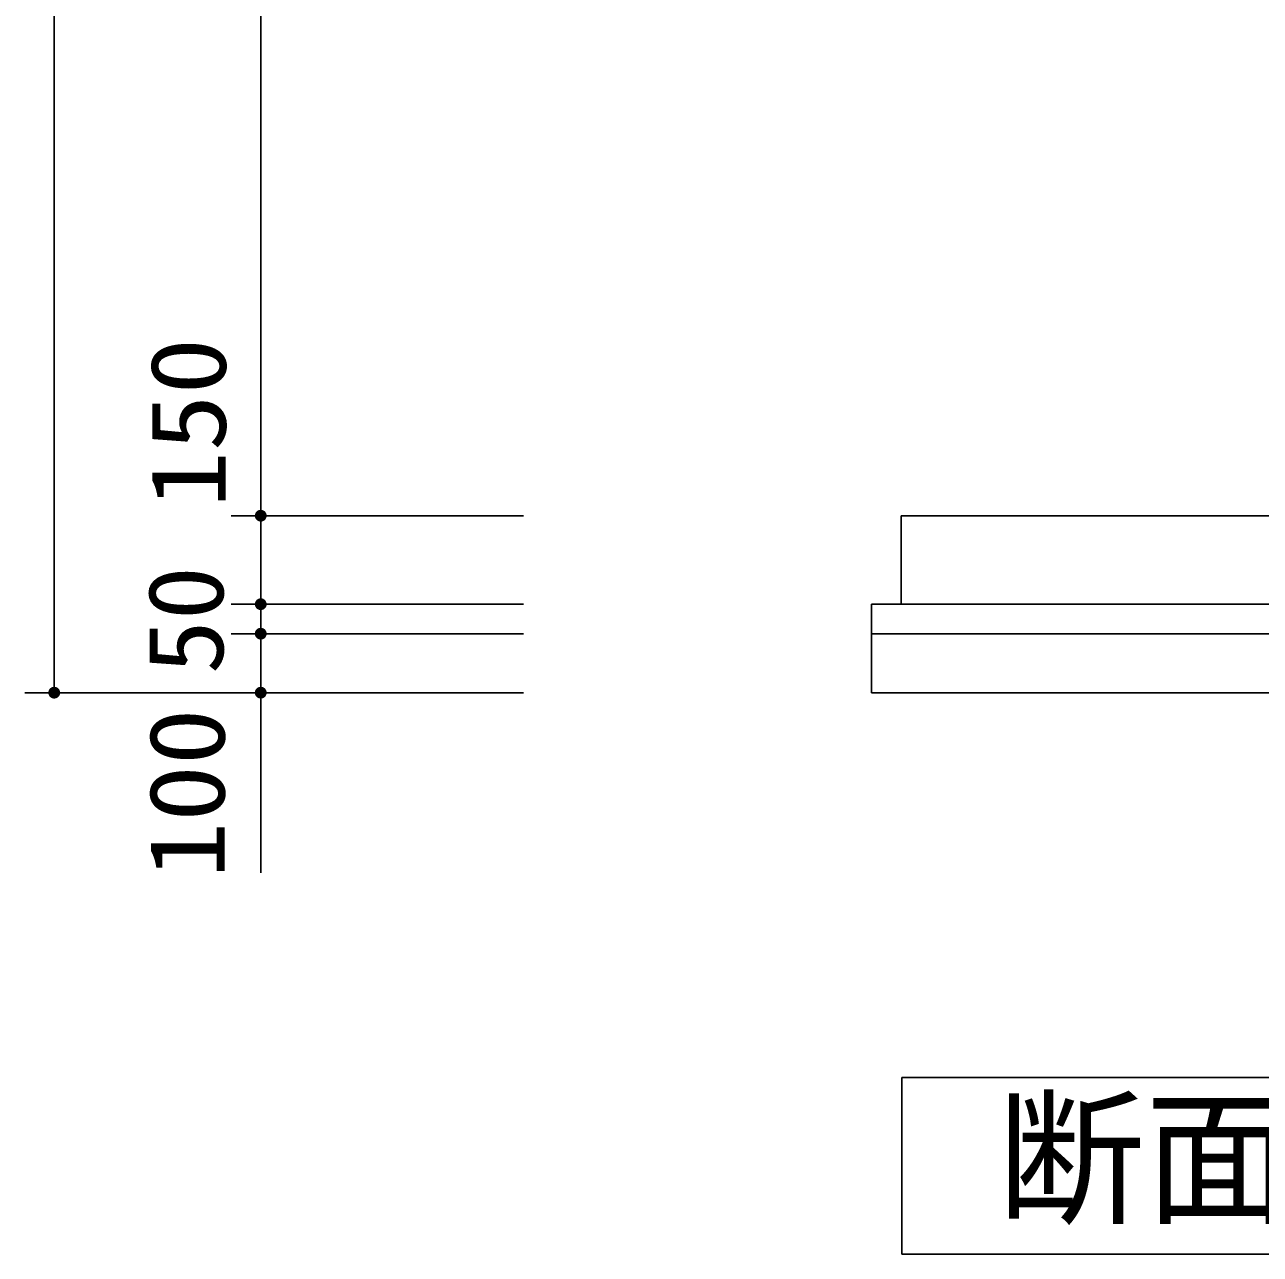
# Model space of a CAD drawing. Units: millimetres, scale not verified. Extents: x -14850 to 14850, y -10500 to 10500.
# Drawn here: x -2002 to 92, y -1730 to 354 of the extents above; entities that cross this region are included whole.
import ezdxf
from ezdxf.enums import TextEntityAlignment as Align

# ---------------------------------------------------------------- set-up
doc = ezdxf.new("R2010")
doc.units = ezdxf.units.MM
doc.header["$LTSCALE"] = 50
for name, color, linetype, lineweight in [('0-2_水管', 3, 'Continuous', 25), ('0-3_機器', 7, 'Continuous', 25), ('0-4_製作', 5, 'Continuous', 25)]:
    doc.layers.add(name, color=color, linetype=linetype, lineweight=lineweight)
doc.styles.add('ＭＳ ゴシック', font='')
doc.styles.get('ＭＳ ゴシック').set_extended_font_data('MS Gothic')

msp = doc.modelspace()

# ---------------------------------------------------------------- linework, layer by layer
at = {"layer": '0-2_水管'}
for p, q in [((-515.48, -1430.2), (2044.53, -1430.2)), ((-515.48, -1730.2), (-515.48, -1430.2)), ((-515.48, -1730.2), (2044.53, -1730.2))]:
    msp.add_line(p, q, dxfattribs=at)
at = {"layer": '0-3_機器', "color": 2}
for p, q in [((-516.93, -478.05), (2083.07, -478.05)), ((-516.93, -628.05), (-516.93, -478.05)), ((2133.07, -628.05), (-566.93, -628.05)), ((-566.93, -778.05), (-566.93, -628.05)), ((2133.07, -678.05), (-566.93, -678.05)), ((2133.07, -778.05), (-566.93, -778.05))]:
    msp.add_line(p, q, dxfattribs=at)
at = {"layer": '0-4_製作', "color": 2}
for p, q in [((-1952.09, -778.05), (-1952.09, 2301.95)), ((-1602.09, 2181.95), (-1602.09, -478.05)), ((-1652.09, -478.05), (-1156.78, -478.05)), ((-1602.09, -478.05), (-1602.09, -628.05)), ((-1652.09, -628.05), (-1156.78, -628.05)), ((-1602.09, -628.05), (-1602.09, -678.05)), ((-1652.09, -678.05), (-1156.78, -678.05)), ((-1602.09, -678.05), (-1602.09, -778.05)), ((-2002.09, -778.05), (-1602.09, -778.05)), ((-1652.09, -778.05), (-1156.78, -778.05)), ((-1602.09, -778.05), (-1602.09, -1083.3))]:
    msp.add_line(p, q, dxfattribs=at)
at = {"layer": '0-4_製作'}
for points in [[(-1612.07, -477.42), (-1602.09, -478.05), (-1612.09, -478.05)], [(-1612.09, -478.05), (-1610.85, -482.87), (-1612.01, -479.3)], [(-1612.09, -478.05), (-1610.18, -483.93), (-1610.85, -482.87)], [(-1602.09, -478.05), (-1610.18, -483.93), (-1612.09, -478.05)], [(-1611.91, -476.18), (-1602.09, -478.05), (-1612.07, -477.42)], [(-1612.01, -479.3), (-1611.38, -481.73), (-1611.77, -480.54)], [(-1612.01, -479.3), (-1610.85, -482.87), (-1611.38, -481.73)], [(-1611.6, -474.96), (-1602.09, -478.05), (-1611.91, -476.18)], [(-1611.13, -473.79), (-1602.09, -478.05), (-1611.6, -474.96)], [(-1610.53, -472.69), (-1602.09, -478.05), (-1611.13, -473.79)], [(-1609.79, -471.68), (-1602.09, -478.05), (-1610.53, -472.69)], [(-1602.09, -478.05), (-1609.38, -484.9), (-1610.18, -483.93)], [(-1608.93, -470.76), (-1602.09, -478.05), (-1609.79, -471.68)], [(-1602.09, -478.05), (-1608.46, -485.76), (-1609.38, -484.9)], [(-1607.96, -469.96), (-1602.09, -478.05), (-1608.93, -470.76)], [(-1602.09, -478.05), (-1607.44, -486.49), (-1608.46, -485.76)], [(-1606.9, -469.29), (-1602.09, -478.05), (-1607.96, -469.96)], [(-1602.09, -478.05), (-1606.34, -487.1), (-1607.44, -486.49)], [(-1605.77, -468.75), (-1602.09, -478.05), (-1606.9, -469.29)], [(-1602.09, -478.05), (-1605.18, -487.56), (-1606.34, -487.1)], [(-1604.57, -468.36), (-1602.09, -478.05), (-1605.77, -468.75)], [(-1602.09, -478.05), (-1603.96, -487.87), (-1605.18, -487.56)], [(-1604.57, -468.36), (-1602.09, -468.05), (-1602.09, -478.05)], [(-1603.34, -468.13), (-1602.09, -468.05), (-1604.57, -468.36)], [(-1602.09, -478.05), (-1602.71, -488.03), (-1603.96, -487.87)], [(-1602.09, -478.05), (-1602.09, -488.05), (-1602.71, -488.03)], [(-1602.09, -468.05), (-1592.09, -478.05), (-1602.09, -478.05)], [(-1601.46, -468.07), (-1592.09, -478.05), (-1602.09, -468.05)], [(-1602.09, -478.05), (-1600.83, -487.97), (-1602.09, -488.05)], [(-1602.09, -478.05), (-1599.6, -487.74), (-1600.83, -487.97)], [(-1602.09, -478.05), (-1598.4, -487.35), (-1599.6, -487.74)], [(-1592.09, -478.05), (-1598.4, -487.35), (-1602.09, -478.05)], [(-1600.21, -468.23), (-1592.09, -478.05), (-1601.46, -468.07)], [(-1599, -468.54), (-1592.09, -478.05), (-1600.21, -468.23)], [(-1597.83, -469), (-1592.09, -478.05), (-1599, -468.54)], [(-1592.09, -478.05), (-1597.27, -486.81), (-1598.4, -487.35)], [(-1596.73, -469.61), (-1592.09, -478.05), (-1597.83, -469)], [(-1592.09, -478.05), (-1596.21, -486.14), (-1597.27, -486.81)], [(-1595.71, -470.35), (-1592.09, -478.05), (-1596.73, -469.61)], [(-1592.09, -478.05), (-1595.24, -485.34), (-1596.21, -486.14)], [(-1594.8, -471.21), (-1592.09, -478.05), (-1595.71, -470.35)], [(-1592.09, -478.05), (-1594.38, -484.42), (-1595.24, -485.34)], [(-1594, -472.17), (-1592.09, -478.05), (-1594.8, -471.21)], [(-1592.09, -478.05), (-1593.64, -483.41), (-1594.38, -484.42)], [(-1593.32, -473.23), (-1592.09, -478.05), (-1594, -472.17)], [(-1592.09, -478.05), (-1593.04, -482.31), (-1593.64, -483.41)], [(-1593.32, -473.23), (-1592.16, -476.8), (-1592.09, -478.05)], [(-1592.79, -474.37), (-1592.16, -476.8), (-1593.32, -473.23)], [(-1592.09, -478.05), (-1592.57, -481.14), (-1593.04, -482.31)], [(-1592.79, -474.37), (-1592.4, -475.56), (-1592.16, -476.8)], [(-1592.09, -478.05), (-1592.26, -479.92), (-1592.57, -481.14)], [(-1592.09, -478.05), (-1592.11, -478.68), (-1592.26, -479.92)], [(-1612.07, -627.42), (-1602.09, -628.05), (-1612.09, -628.05)], [(-1612.09, -628.05), (-1610.18, -633.93), (-1612.01, -629.3)], [(-1612.09, -628.05), (-1609.38, -634.9), (-1610.18, -633.93)], [(-1602.09, -628.05), (-1609.38, -634.9), (-1612.09, -628.05)], [(-1611.91, -626.18), (-1602.09, -628.05), (-1612.07, -627.42)], [(-1611.6, -624.96), (-1602.09, -628.05), (-1611.91, -626.18)], [(-1611.13, -623.79), (-1602.09, -628.05), (-1611.6, -624.96)], [(-1610.53, -622.69), (-1602.09, -628.05), (-1611.13, -623.79)], [(-1609.79, -621.68), (-1602.09, -628.05), (-1610.53, -622.69)], [(-1608.93, -620.76), (-1602.09, -628.05), (-1609.79, -621.68)], [(-1602.09, -628.05), (-1608.46, -635.76), (-1609.38, -634.9)], [(-1607.96, -619.96), (-1602.09, -628.05), (-1608.93, -620.76)], [(-1602.09, -628.05), (-1607.44, -636.49), (-1608.46, -635.76)], [(-1606.9, -619.29), (-1602.09, -628.05), (-1607.96, -619.96)], [(-1602.09, -628.05), (-1606.34, -637.1), (-1607.44, -636.49)], [(-1605.77, -618.75), (-1602.09, -628.05), (-1606.9, -619.29)], [(-1602.09, -628.05), (-1605.18, -637.56), (-1606.34, -637.1)], [(-1604.57, -618.36), (-1602.09, -628.05), (-1605.77, -618.75)], [(-1602.09, -628.05), (-1603.96, -637.87), (-1605.18, -637.56)], [(-1604.57, -618.36), (-1602.09, -618.05), (-1602.09, -628.05)], [(-1603.34, -618.13), (-1602.09, -618.05), (-1604.57, -618.36)], [(-1602.09, -628.05), (-1602.71, -638.03), (-1603.96, -637.87)], [(-1602.09, -628.05), (-1602.09, -638.05), (-1602.71, -638.03)], [(-1602.09, -618.05), (-1592.09, -628.05), (-1602.09, -628.05)], [(-1601.46, -618.07), (-1592.09, -628.05), (-1602.09, -618.05)], [(-1602.09, -628.05), (-1600.83, -637.97), (-1602.09, -638.05)], [(-1602.09, -628.05), (-1599.6, -637.74), (-1600.83, -637.97)], [(-1602.09, -628.05), (-1598.4, -637.35), (-1599.6, -637.74)], [(-1592.09, -628.05), (-1598.4, -637.35), (-1602.09, -628.05)], [(-1600.21, -618.23), (-1592.09, -628.05), (-1601.46, -618.07)], [(-1599, -618.54), (-1592.09, -628.05), (-1600.21, -618.23)], [(-1597.83, -619), (-1592.09, -628.05), (-1599, -618.54)], [(-1592.09, -628.05), (-1597.27, -636.81), (-1598.4, -637.35)], [(-1596.73, -619.61), (-1592.09, -628.05), (-1597.83, -619)], [(-1592.09, -628.05), (-1596.21, -636.14), (-1597.27, -636.81)], [(-1595.71, -620.34), (-1592.09, -628.05), (-1596.73, -619.61)], [(-1592.09, -628.05), (-1595.24, -635.34), (-1596.21, -636.14)], [(-1594.8, -621.2), (-1592.09, -628.05), (-1595.71, -620.34)], [(-1592.09, -628.05), (-1594.38, -634.42), (-1595.24, -635.34)], [(-1594, -622.17), (-1592.09, -628.05), (-1594.8, -621.2)], [(-1592.09, -628.05), (-1593.64, -633.41), (-1594.38, -634.42)], [(-1594, -622.17), (-1592.16, -626.8), (-1592.09, -628.05)], [(-1593.32, -623.23), (-1592.16, -626.8), (-1594, -622.17)], [(-1592.09, -628.05), (-1593.04, -632.31), (-1593.64, -633.41)], [(-1593.32, -623.23), (-1592.4, -625.56), (-1592.16, -626.8)], [(-1592.79, -624.37), (-1592.4, -625.56), (-1593.32, -623.23)], [(-1592.09, -628.05), (-1592.57, -631.14), (-1593.04, -632.31)], [(-1592.09, -628.05), (-1592.26, -629.92), (-1592.57, -631.14)], [(-1592.09, -628.05), (-1592.11, -628.68), (-1592.26, -629.92)], [(-1612.01, -629.3), (-1610.85, -632.87), (-1611.77, -630.54)], [(-1612.01, -629.3), (-1610.18, -633.93), (-1610.85, -632.87)], [(-1611.77, -630.54), (-1610.85, -632.87), (-1611.38, -631.73)], [(-1607.96, -669.96), (-1602.09, -678.05), (-1608.93, -670.76)], [(-1606.9, -669.29), (-1602.09, -678.05), (-1607.96, -669.96)], [(-1605.77, -668.75), (-1602.09, -678.05), (-1606.9, -669.29)], [(-1605.77, -668.75), (-1602.09, -668.05), (-1602.09, -678.05)], [(-1604.57, -668.36), (-1602.09, -668.05), (-1605.77, -668.75)], [(-1603.34, -668.13), (-1602.09, -668.05), (-1604.57, -668.36)], [(-1602.09, -668.05), (-1592.09, -678.05), (-1602.09, -678.05)], [(-1601.46, -668.07), (-1592.09, -678.05), (-1602.09, -668.05)], [(-1600.21, -668.23), (-1592.09, -678.05), (-1601.46, -668.07)], [(-1599, -668.54), (-1592.09, -678.05), (-1600.21, -668.23)], [(-1597.83, -669), (-1592.09, -678.05), (-1599, -668.54)], [(-1596.73, -669.61), (-1592.09, -678.05), (-1597.83, -669)], [(-1595.71, -670.34), (-1592.09, -678.05), (-1596.73, -669.61)], [(-1612.07, -677.42), (-1602.09, -678.05), (-1612.09, -678.05)], [(-1612.09, -678.05), (-1609.38, -684.9), (-1612.01, -679.3)], [(-1612.09, -678.05), (-1608.46, -685.76), (-1609.38, -684.9)], [(-1602.09, -678.05), (-1608.46, -685.76), (-1612.09, -678.05)], [(-1611.91, -676.18), (-1602.09, -678.05), (-1612.07, -677.42)], [(-1612.01, -679.3), (-1610.18, -683.93), (-1611.77, -680.54)], [(-1612.01, -679.3), (-1609.38, -684.9), (-1610.18, -683.93)], [(-1611.6, -674.96), (-1602.09, -678.05), (-1611.91, -676.18)], [(-1611.77, -680.54), (-1610.85, -682.87), (-1611.38, -681.73)], [(-1611.77, -680.54), (-1610.18, -683.93), (-1610.85, -682.87)], [(-1611.13, -673.79), (-1602.09, -678.05), (-1611.6, -674.96)], [(-1610.53, -672.69), (-1602.09, -678.05), (-1611.13, -673.79)], [(-1609.79, -671.68), (-1602.09, -678.05), (-1610.53, -672.69)], [(-1608.93, -670.76), (-1602.09, -678.05), (-1609.79, -671.68)], [(-1602.09, -678.05), (-1607.44, -686.49), (-1608.46, -685.76)], [(-1602.09, -678.05), (-1606.34, -687.1), (-1607.44, -686.49)], [(-1602.09, -678.05), (-1605.18, -687.56), (-1606.34, -687.1)], [(-1602.09, -678.05), (-1603.96, -687.87), (-1605.18, -687.56)], [(-1602.09, -678.05), (-1602.71, -688.03), (-1603.96, -687.87)], [(-1602.09, -678.05), (-1602.09, -688.05), (-1602.71, -688.03)], [(-1602.09, -678.05), (-1600.83, -687.97), (-1602.09, -688.05)], [(-1602.09, -678.05), (-1599.6, -687.74), (-1600.83, -687.97)], [(-1602.09, -678.05), (-1598.4, -687.35), (-1599.6, -687.74)], [(-1602.09, -678.05), (-1597.27, -686.81), (-1598.4, -687.35)], [(-1592.09, -678.05), (-1597.27, -686.81), (-1602.09, -678.05)], [(-1592.09, -678.05), (-1596.21, -686.14), (-1597.27, -686.81)], [(-1592.09, -678.05), (-1595.24, -685.34), (-1596.21, -686.14)], [(-1594.8, -671.2), (-1592.09, -678.05), (-1595.71, -670.34)], [(-1592.09, -678.05), (-1594.38, -684.42), (-1595.24, -685.34)], [(-1594.8, -671.2), (-1592.16, -676.8), (-1592.09, -678.05)], [(-1594, -672.17), (-1592.16, -676.8), (-1594.8, -671.2)], [(-1592.09, -678.05), (-1593.64, -683.41), (-1594.38, -684.42)], [(-1594, -672.17), (-1592.4, -675.56), (-1592.16, -676.8)], [(-1593.32, -673.23), (-1592.4, -675.56), (-1594, -672.17)], [(-1592.09, -678.05), (-1593.04, -682.31), (-1593.64, -683.41)], [(-1593.32, -673.23), (-1592.79, -674.37), (-1592.4, -675.56)], [(-1592.09, -678.05), (-1592.57, -681.14), (-1593.04, -682.31)], [(-1592.09, -678.05), (-1592.26, -679.92), (-1592.57, -681.14)], [(-1592.09, -678.05), (-1592.11, -678.68), (-1592.26, -679.92)], [(-1961.13, -773.79), (-1952.09, -778.05), (-1961.6, -774.96)], [(-1960.53, -772.69), (-1952.09, -778.05), (-1961.13, -773.79)], [(-1959.79, -771.68), (-1952.09, -778.05), (-1960.53, -772.69)], [(-1958.93, -770.76), (-1952.09, -778.05), (-1959.79, -771.68)], [(-1957.96, -769.96), (-1952.09, -778.05), (-1958.93, -770.76)], [(-1956.9, -769.29), (-1952.09, -778.05), (-1957.96, -769.96)], [(-1955.77, -768.75), (-1952.09, -778.05), (-1956.9, -769.29)], [(-1954.57, -768.36), (-1952.09, -778.05), (-1955.77, -768.75)], [(-1954.57, -768.36), (-1952.09, -768.05), (-1952.09, -778.05)], [(-1953.34, -768.13), (-1952.09, -768.05), (-1954.57, -768.36)], [(-1952.09, -768.05), (-1942.09, -778.05), (-1952.09, -778.05)], [(-1951.46, -768.07), (-1942.09, -778.05), (-1952.09, -768.05)], [(-1950.21, -768.23), (-1942.09, -778.05), (-1951.46, -768.07)], [(-1949, -768.54), (-1942.09, -778.05), (-1950.21, -768.23)], [(-1947.83, -769), (-1942.09, -778.05), (-1949, -768.54)], [(-1946.73, -769.61), (-1942.09, -778.05), (-1947.83, -769)], [(-1945.71, -770.34), (-1942.09, -778.05), (-1946.73, -769.61)], [(-1944.8, -771.2), (-1942.09, -778.05), (-1945.71, -770.34)], [(-1944.8, -771.2), (-1942.16, -776.8), (-1942.09, -778.05)], [(-1944, -772.17), (-1942.16, -776.8), (-1944.8, -771.2)], [(-1944, -772.17), (-1942.4, -775.56), (-1942.16, -776.8)], [(-1943.32, -773.23), (-1942.4, -775.56), (-1944, -772.17)], [(-1943.32, -773.23), (-1942.79, -774.37), (-1942.4, -775.56)], [(-1611.13, -773.79), (-1602.09, -778.05), (-1611.6, -774.96)], [(-1610.53, -772.69), (-1602.09, -778.05), (-1611.13, -773.79)], [(-1609.79, -771.68), (-1602.09, -778.05), (-1610.53, -772.69)], [(-1608.93, -770.76), (-1602.09, -778.05), (-1609.79, -771.68)], [(-1607.96, -769.96), (-1602.09, -778.05), (-1608.93, -770.76)], [(-1606.9, -769.29), (-1602.09, -778.05), (-1607.96, -769.96)], [(-1605.77, -768.75), (-1602.09, -778.05), (-1606.9, -769.29)], [(-1605.77, -768.75), (-1602.09, -768.05), (-1602.09, -778.05)], [(-1604.57, -768.36), (-1602.09, -768.05), (-1605.77, -768.75)], [(-1603.34, -768.13), (-1602.09, -768.05), (-1604.57, -768.36)], [(-1602.09, -768.05), (-1592.09, -778.05), (-1602.09, -778.05)], [(-1601.46, -768.07), (-1592.09, -778.05), (-1602.09, -768.05)], [(-1600.21, -768.23), (-1592.09, -778.05), (-1601.46, -768.07)], [(-1599, -768.54), (-1592.09, -778.05), (-1600.21, -768.23)], [(-1597.83, -769), (-1592.09, -778.05), (-1599, -768.54)], [(-1596.73, -769.61), (-1592.09, -778.05), (-1597.83, -769)], [(-1595.71, -770.34), (-1592.09, -778.05), (-1596.73, -769.61)], [(-1595.71, -770.34), (-1592.16, -776.8), (-1592.09, -778.05)], [(-1594.8, -771.2), (-1592.16, -776.8), (-1595.71, -770.34)], [(-1594.8, -771.2), (-1592.4, -775.56), (-1592.16, -776.8)], [(-1594, -772.17), (-1592.4, -775.56), (-1594.8, -771.2)], [(-1594, -772.17), (-1592.79, -774.37), (-1592.4, -775.56)], [(-1593.32, -773.23), (-1592.79, -774.37), (-1594, -772.17)], [(-1962.07, -777.42), (-1952.09, -778.05), (-1962.09, -778.05)], [(-1962.09, -778.05), (-1959.38, -784.9), (-1962.01, -779.3)], [(-1962.09, -778.05), (-1958.46, -785.76), (-1959.38, -784.9)], [(-1952.09, -778.05), (-1958.46, -785.76), (-1962.09, -778.05)], [(-1961.91, -776.18), (-1952.09, -778.05), (-1962.07, -777.42)], [(-1962.01, -779.3), (-1960.18, -783.93), (-1961.77, -780.54)], [(-1962.01, -779.3), (-1959.38, -784.9), (-1960.18, -783.93)], [(-1961.6, -774.96), (-1952.09, -778.05), (-1961.91, -776.18)], [(-1961.77, -780.54), (-1960.85, -782.87), (-1961.38, -781.73)], [(-1961.77, -780.54), (-1960.18, -783.93), (-1960.85, -782.87)], [(-1952.09, -778.05), (-1957.44, -786.49), (-1958.46, -785.76)], [(-1952.09, -778.05), (-1956.34, -787.1), (-1957.44, -786.49)], [(-1952.09, -778.05), (-1955.18, -787.56), (-1956.34, -787.1)], [(-1952.09, -778.05), (-1953.96, -787.87), (-1955.18, -787.56)], [(-1952.09, -778.05), (-1952.71, -788.03), (-1953.96, -787.87)], [(-1952.09, -778.05), (-1952.09, -788.05), (-1952.71, -788.03)], [(-1952.09, -778.05), (-1950.83, -787.97), (-1952.09, -788.05)], [(-1952.09, -778.05), (-1949.6, -787.74), (-1950.83, -787.97)], [(-1952.09, -778.05), (-1948.4, -787.35), (-1949.6, -787.74)], [(-1952.09, -778.05), (-1947.27, -786.81), (-1948.4, -787.35)], [(-1942.09, -778.05), (-1947.27, -786.81), (-1952.09, -778.05)], [(-1942.09, -778.05), (-1946.21, -786.14), (-1947.27, -786.81)], [(-1942.09, -778.05), (-1945.24, -785.34), (-1946.21, -786.14)], [(-1942.09, -778.05), (-1944.38, -784.42), (-1945.24, -785.34)], [(-1942.09, -778.05), (-1943.64, -783.41), (-1944.38, -784.42)], [(-1942.09, -778.05), (-1943.04, -782.31), (-1943.64, -783.41)], [(-1942.09, -778.05), (-1942.57, -781.14), (-1943.04, -782.31)], [(-1942.09, -778.05), (-1942.26, -779.92), (-1942.57, -781.14)], [(-1942.09, -778.05), (-1942.11, -778.68), (-1942.26, -779.92)], [(-1612.07, -777.42), (-1602.09, -778.05), (-1612.09, -778.05)], [(-1612.09, -778.05), (-1608.46, -785.76), (-1612.01, -779.3)], [(-1612.09, -778.05), (-1607.44, -786.49), (-1608.46, -785.76)], [(-1602.09, -778.05), (-1607.44, -786.49), (-1612.09, -778.05)], [(-1611.91, -776.18), (-1602.09, -778.05), (-1612.07, -777.42)], [(-1612.01, -779.3), (-1609.38, -784.9), (-1611.77, -780.54)], [(-1612.01, -779.3), (-1608.46, -785.76), (-1609.38, -784.9)], [(-1611.6, -774.96), (-1602.09, -778.05), (-1611.91, -776.18)], [(-1611.77, -780.54), (-1610.18, -783.93), (-1611.38, -781.73)], [(-1611.77, -780.54), (-1609.38, -784.9), (-1610.18, -783.93)], [(-1611.38, -781.73), (-1610.18, -783.93), (-1610.85, -782.87)], [(-1602.09, -778.05), (-1606.34, -787.1), (-1607.44, -786.49)], [(-1602.09, -778.05), (-1605.18, -787.56), (-1606.34, -787.1)], [(-1602.09, -778.05), (-1603.96, -787.87), (-1605.18, -787.56)], [(-1602.09, -778.05), (-1602.71, -788.03), (-1603.96, -787.87)], [(-1602.09, -778.05), (-1602.09, -788.05), (-1602.71, -788.03)], [(-1602.09, -778.05), (-1600.83, -787.97), (-1602.09, -788.05)], [(-1602.09, -778.05), (-1599.6, -787.74), (-1600.83, -787.97)], [(-1602.09, -778.05), (-1598.4, -787.35), (-1599.6, -787.74)], [(-1602.09, -778.05), (-1597.27, -786.81), (-1598.4, -787.35)], [(-1592.09, -778.05), (-1597.27, -786.81), (-1602.09, -778.05)], [(-1592.09, -778.05), (-1596.21, -786.14), (-1597.27, -786.81)], [(-1592.09, -778.05), (-1595.24, -785.34), (-1596.21, -786.14)], [(-1592.09, -778.05), (-1594.38, -784.42), (-1595.24, -785.34)], [(-1592.09, -778.05), (-1593.64, -783.41), (-1594.38, -784.42)], [(-1592.09, -778.05), (-1593.04, -782.31), (-1593.64, -783.41)], [(-1592.09, -778.05), (-1592.57, -781.14), (-1593.04, -782.31)], [(-1592.09, -778.05), (-1592.26, -779.92), (-1592.57, -781.14)], [(-1592.09, -778.05), (-1592.11, -778.68), (-1592.26, -779.92)]]:
    msp.add_solid(points, dxfattribs=at)

# ---------------------------------------------------------------- texts
at = {"layer": '0-2_水管', "color": 4, "style": 'ＭＳ ゴシック'}
msp.add_text('断面配筋図', height=183.3, dxfattribs=at).set_placement((-354.29, -1713.57), align=Align.BOTTOM_LEFT)
at = {"layer": '0-4_製作', "color": 4, "style": 'ＭＳ ゴシック'}
for s, width, p in [('150', 1.1, (-1622.85, -464.72)), ('50', 1.05, (-1627.09, -746.8)), ('100', 1.1, (-1624.95, -1093.01))]:
    msp.add_text(s, height=128.4, rotation=90, dxfattribs=dict(at, width=width)).set_placement(p, align=Align.BOTTOM_LEFT)

doc.saveas('drawing.dxf')
